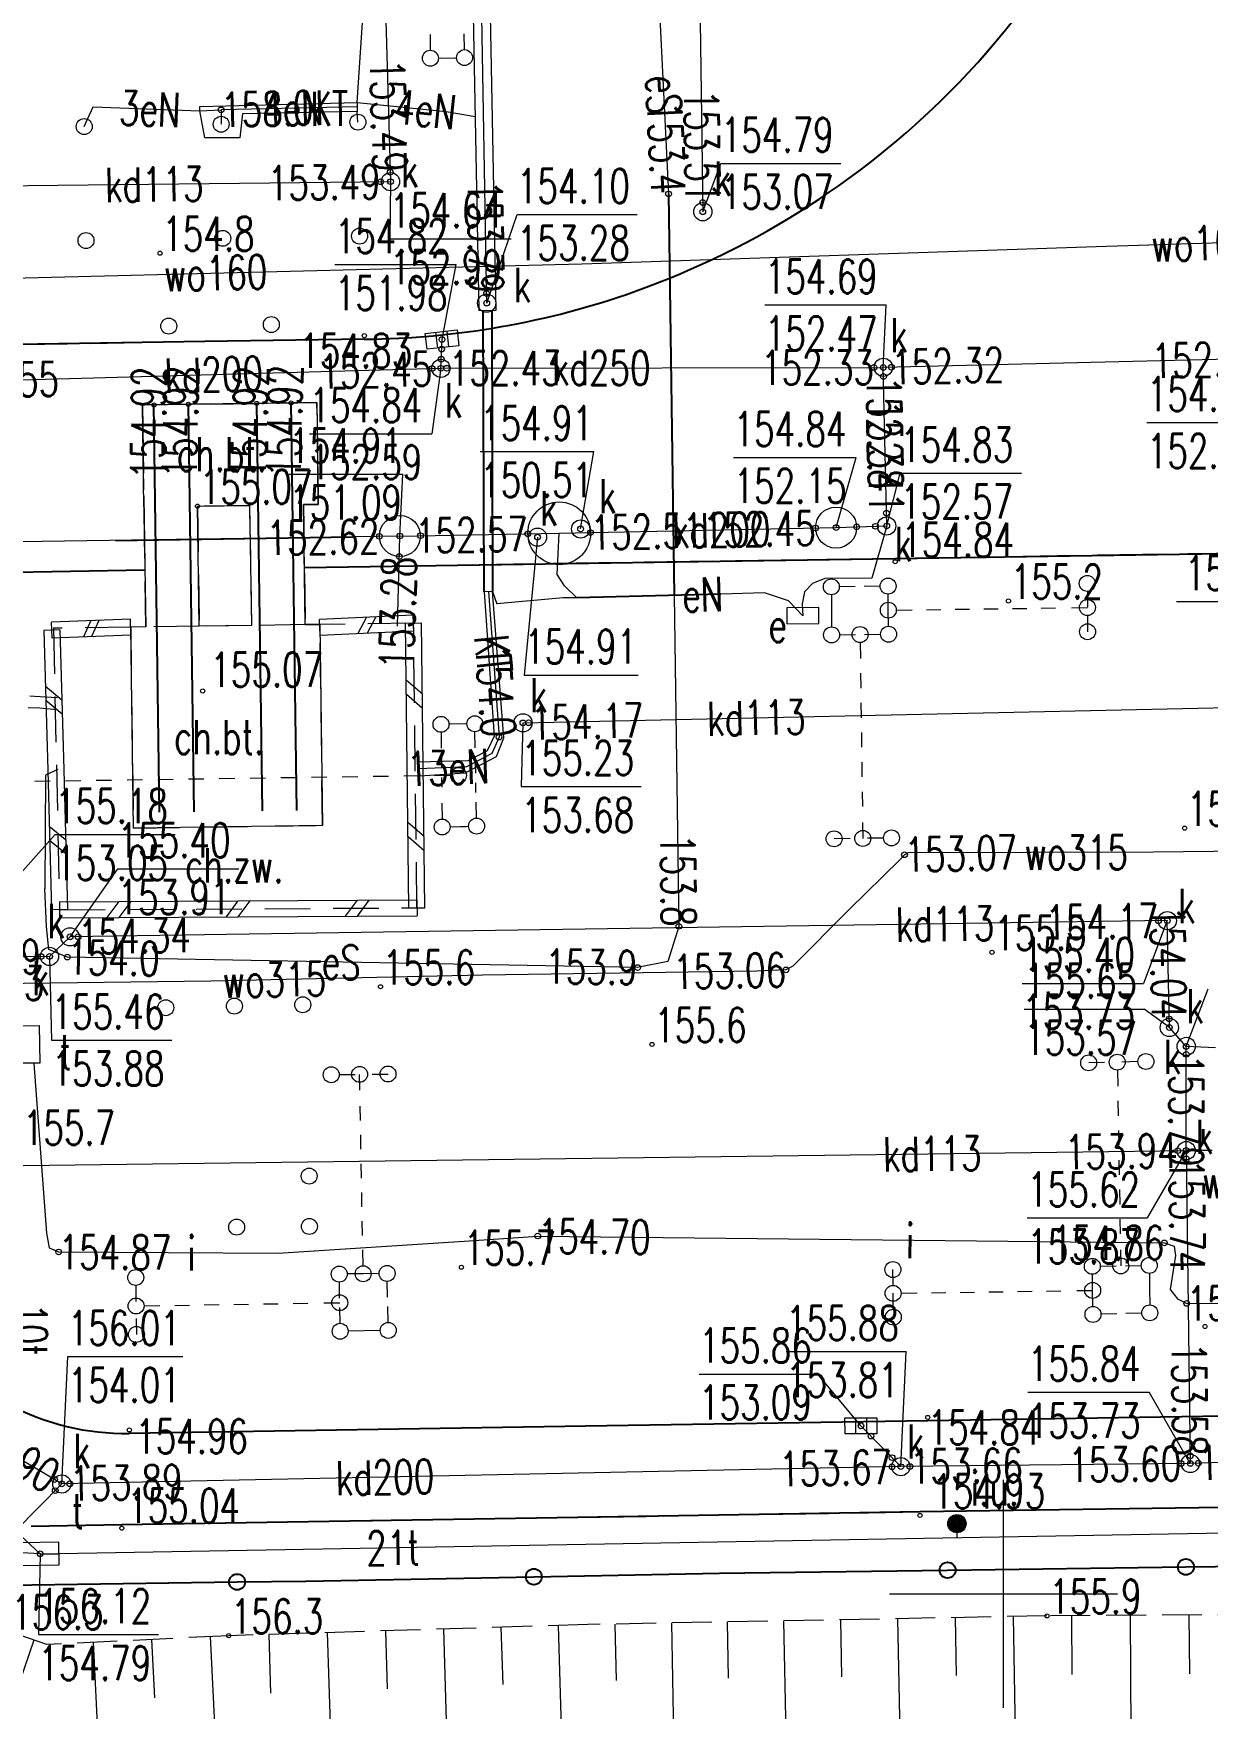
# Model space of a CAD drawing. Header units: metres. Extents: x 7583802 to 7586368, y 5958992 to 5960558.
# Drawn here: x 7585857.4 to 7585909, y 5959095 to 5959168.5 of the extents above; entities that cross this region are included whole.
import ezdxf
from ezdxf.enums import TextEntityAlignment as Align

# ---------------------------------------------------------------- set-up
doc = ezdxf.new("R2010")
doc.units = ezdxf.units.M
for name, pattern in [('1', [0]), ('3_1', [0]), ('3_BUBZ02', [2.45, 1.75, -0.7]), ('3_BUBZ02G', [2.45, 1.75, -0.7]), ('3_KTCR02', [3, 2, -1]), ('3_KTJZ01', [4, 3, -1]), ('3_KTKR01', [0]), ('3_KTTR01', [0]), ('4_1', [0]), ('4_SUBP02_05', [0]), ('4_SUOP03_13', [0]), ('4_SUOP03_15', [0]), ('4_SUOP05_02', [0]), ('4_SUPE_01', [0]), ('4_SUPI_01', [0]), ('4_SUPK_01', [0]), ('4_SUPT_01', [0]), ('4_SUPW_01', [0]), ('4_SUSM03_02', [0]), ('4_SUUS22_02', [0]), ('BUF', [0])]:
    doc.linetypes.add(name, pattern=pattern)
doc.layers.get('0').update_dxf_attribs({"color": 250, "linetype": 'CONTINUOUS', "lineweight": 100})
for name, color, linetype, lineweight in [('1000_L_1', 7, '1', 18), ('BUBZ_L_1', 7, '3_BUBZ02', 18), ('BUIB_L_1', 7, 'CONTINUOUS', 18), ('EBTPO_L_2', 7, '1', 18), ('KTCR_E_T_1', 7, 'CONTINUOUS', 15), ('KTCR_L_1', 7, '3_KTCR02', 18), ('KTJZ_L_0', 7, '3_KTJZ01', 18), ('KTKR_L_0', 7, '3_KTKR01', 25), ('KTOK_L_4', 7, 'CONTINUOUS', 25), ('KTTR_L_0', 7, '3_KTTR01', 25), ('RTPW_T_0', 7, 'CONTINUOUS', 15), ('RTPW_T_1', 7, 'CONTINUOUS', 15), ('SUBK_L_0', 34, '4_SUBP02_05', 18), ('SUOE_L_1', 1, '4_SUOP03_13', 25), ('SUOK_L_0', 34, '4_SUOP03_15', 25), ('SUOP_E_T_0', 7, 'CONTINUOUS', 18), ('SUOP_L_0', 7, '4_SUOP05_02', 18), ('SUPE_E_T_2', 1, 'CONTINUOUS', 15), ('SUPE_E_T_3', 1, 'CONTINUOUS', 15), ('SUPE_L_2', 1, '4_SUPE_01', 18), ('SUPE_L_3', 1, '4_SUPE_01', 18), ('SUPI_E_T_0', 7, 'CONTINUOUS', 15), ('SUPI_L_0', 7, '4_SUPI_01', 18), ('SUPK_E_T_0', 34, 'CONTINUOUS', 15), ('SUPK_L_0', 34, '4_SUPK_01', 18), ('SUPT_E_T_0', 30, 'CONTINUOUS', 15), ('SUPT_L_0', 30, '4_SUPT_01', 18), ('SUPW_E_T_0', 5, 'CONTINUOUS', 15), ('SUPW_L_0', 5, '4_SUPW_01', 18), ('SUSM_L_4', 7, 'CONTINUOUS', 18), ('SUSM_L_5', 7, 'CONTINUOUS', 18), ('SUSM_T_3', 7, 'CONTINUOUS', 18), ('SUTE_T_0', 1, 'CONTINUOUS', 18), ('SUTI_T_0', 7, 'CONTINUOUS', 18), ('SUTK_T_0', 34, 'CONTINUOUS', 18), ('SUTT_T_0', 30, 'CONTINUOUS', 18), ('SUTW_T_0', 5, 'CONTINUOUS', 18), ('SUUE_E_T_2', 7, 'CONTINUOUS', 15), ('SUUE_T_3', 7, 'CONTINUOUS', 18), ('SUUI_E_T_6', 7, 'CONTINUOUS', 15), ('SUUI_T_8', 7, 'CONTINUOUS', 18), ('SUUK_E_T_3', 7, 'CONTINUOUS', 15), ('SUUK_T_0', 7, 'CONTINUOUS', 18), ('SUUK_T_4', 7, 'CONTINUOUS', 13), ('SUUT_E_T_3', 7, 'CONTINUOUS', 15), ('SUUT_L_3', 7, '4_SUUS22_02', 13), ('SUUW_E_T_5', 7, 'CONTINUOUS', 15)]:
    doc.layers.add(name, color=color, linetype=linetype, lineweight=lineweight)
doc.styles.get("Standard").update_dxf_attribs({"font": 'Simplex.SHX', "width": 0.75})

# ---------------------------------------------------------------- blocks, each defined once
blk = doc.blocks.new('3_RTPW01')
at = {"linetype": 'CONTINUOUS'}
blk.add_circle((0, 0), 0.09, dxfattribs=at)
blk = doc.blocks.new('3_RTPW02')
at = {"linetype": 'CONTINUOUS'}
blk.add_circle((0, 0), 0.09, dxfattribs=at)
blk = doc.blocks.new('4_SUSM04_01')
at = {"linetype": 'CONTINUOUS'}
blk.add_circle((0, 0), 0.35, dxfattribs=at)
blk = doc.blocks.new('4_SUPS01_03')
at = {"linetype": 'CONTINUOUS'}
blk.add_circle((0, 0), 0.125, dxfattribs=at)
blk = doc.blocks.new('4_SUPS01_10')
at = {"linetype": 'CONTINUOUS'}
blk.add_circle((0, 0), 0.125, dxfattribs=at)
blk = doc.blocks.new('4_SUPS01_05')
at = {"linetype": 'CONTINUOUS'}
blk.add_circle((0, 0), 0.125, dxfattribs=at)
blk = doc.blocks.new('4_SUPS01_07')
at = {"linetype": 'CONTINUOUS'}
blk.add_circle((0, 0), 0.125, dxfattribs=at)
blk = doc.blocks.new('4_SUPS01_08')
at = {"linetype": 'CONTINUOUS'}
blk.add_circle((0, 0), 0.125, dxfattribs=at)
blk = doc.blocks.new('4_SUUS18_01')
at = {"linetype": 'CONTINUOUS'}
for p, q in [((0.7, 0.35), (-0.7, 0.35)), ((-0.7, 0.35), (-0.7, -0.35)), ((0.7, -0.35), (0.7, 0.35)), ((-0.7, -0.35), (0.7, -0.35))]:
    blk.add_line(p, q, dxfattribs=at)
blk = doc.blocks.new('4_SUUS31_01')
at = {"linetype": 'CONTINUOUS'}
for radius in [0.4, 0.36, 0.32, 0.28, 0.24, 0.2, 0.16, 0.12, 0.08, 0.04, 0.0114]:
    blk.add_circle((0, 0), radius, dxfattribs=at)
blk = doc.blocks.new('4_SUUS22_01')
at = {"linetype": 'CONTINUOUS'}
blk.add_circle((0, 0), 0.4, dxfattribs=at)
blk = doc.blocks.new('4_SUUS05')
at = {"linetype": 'CONTINUOUS'}
for p, q in [((-0.7, -0.35), (-0.7, 0.35)), ((-0.7, 0.35), (0.7, 0.35)), ((-0.245, 0.35), (-0.245, -0.35)), ((0.245, 0.35), (0.245, -0.35)), ((0.7, 0.35), (0.7, -0.35)), ((0.7, -0.35), (-0.7, -0.35))]:
    blk.add_line(p, q, dxfattribs=at)

msp = doc.modelspace()

# ---------------------------------------------------------------- linework, layer by layer
at = {"layer": '1000_L_1', "linetype": '1'}
for p, q in [((7585900, 5959095), (7585900, 5959105)), ((7585895, 5959100), (7585905, 5959100))]:
    msp.add_line(p, q, dxfattribs=at)
at = {"layer": 'BUBZ_L_1', "linetype": '3_BUBZ02G'}
for p, q in [((7585901.91, 5959099.03), (7585881.77, 5959098.65)), ((7585920.96, 5959099.16), (7585901.91, 5959099.03)), ((7585858.03, 5959097.77), (7585856.37, 5959098.34)), ((7585881.77, 5959098.65), (7585866.01, 5959098.16)), ((7585866.01, 5959098.16), (7585858.03, 5959097.77))]:
    msp.add_line(p, q, dxfattribs=at)
at = {"layer": 'BUBZ_L_1', "linetype": '3_1'}
for p, q in [((7585900.423, 5959099.002), (7585900.519, 5959093.876)), ((7585902.986, 5959099.037), (7585903.003, 5959096.462)), ((7585905.561, 5959099.055), (7585905.596, 5959093.898)), ((7585908.139, 5959099.073), (7585908.157, 5959096.491)), ((7585870.336, 5959098.294), (7585870.495, 5959093.187)), ((7585872.889, 5959098.374), (7585872.968, 5959095.835)), ((7585875.428, 5959098.453), (7585875.585, 5959093.405)), ((7585877.952, 5959098.531), (7585878.03, 5959096.022)), ((7585880.461, 5959098.609), (7585880.616, 5959093.62)), ((7585882.956, 5959098.672), (7585883.003, 5959096.198)), ((7585885.43, 5959098.719), (7585885.523, 5959093.812)), ((7585887.884, 5959098.765), (7585887.93, 5959096.294)), ((7585890.355, 5959098.812), (7585890.449, 5959093.833)), ((7585892.845, 5959098.859), (7585892.892, 5959096.351)), ((7585895.352, 5959098.906), (7585895.448, 5959093.854)), ((7585897.878, 5959098.954), (7585897.926, 5959096.41)), ((7585857.468, 5959097.963), (7585856.612, 5959095.472)), ((7585860.067, 5959097.87), (7585860.317, 5959092.752)), ((7585862.626, 5959097.995), (7585862.751, 5959095.428)), ((7585865.192, 5959098.12), (7585865.444, 5959092.972)), ((7585867.767, 5959098.215), (7585867.847, 5959095.646))]:
    msp.add_line(p, q, dxfattribs=at)
at = {"layer": 'BUIB_L_1', "linetype": '3_1'}
for p, q in [((7585861.697, 5959142.77), (7585858.237, 5959142.64)), ((7585858.263, 5959141.94), (7585858.237, 5959142.64)), ((7585859.967, 5959142.705), (7585859.647, 5959141.992)), ((7585860.313, 5959142.718), (7585859.993, 5959142.005)), ((7585861.723, 5959142.07), (7585861.697, 5959142.77)), ((7585874.104, 5959142.95), (7585869.994, 5959142.76)), ((7585870.026, 5959142.06), (7585869.994, 5959142.76)), ((7585872.049, 5959142.855), (7585871.67, 5959142.136)), ((7585872.46, 5959142.874), (7585872.081, 5959142.155)), ((7585873.77, 5959142.596), (7585874.47, 5959142.604)), ((7585873.845, 5959136.346), (7585873.77, 5959142.596)), ((7585874.136, 5959142.25), (7585874.104, 5959142.95)), ((7585874.545, 5959136.354), (7585874.47, 5959142.604)), ((7585858.6, 5959142.3), (7585857.9, 5959142.28)), ((7585857.9, 5959142.28), (7585858.07, 5959136.145)), ((7585861.723, 5959142.07), (7585858.263, 5959141.94)), ((7585858.6, 5959142.3), (7585858.77, 5959136.165)), ((7585874.136, 5959142.25), (7585870.026, 5959142.06)), ((7585857.968, 5959139.826), (7585858.685, 5959139.232)), ((7585874.507, 5959139.479), (7585873.8, 5959140.096)), ((7585874.515, 5959138.854), (7585873.808, 5959139.471)), ((7585857.985, 5959139.213), (7585858.702, 5959138.619)), ((7585858.07, 5959136.145), (7585858.24, 5959130.01)), ((7585858.77, 5959136.165), (7585858.94, 5959130.03)), ((7585873.92, 5959130.096), (7585873.845, 5959136.346)), ((7585874.62, 5959130.104), (7585874.545, 5959136.354)), ((7585858.138, 5959133.691), (7585858.855, 5959133.097)), ((7585874.582, 5959133.229), (7585873.875, 5959133.846)), ((7585858.155, 5959133.078), (7585858.872, 5959132.484)), ((7585874.59, 5959132.604), (7585873.883, 5959133.221)), ((7585858.94, 5959130.03), (7585858.24, 5959130.01)), ((7585858.588, 5959130.37), (7585863.815, 5959130.397)), ((7585858.588, 5959130.37), (7585858.592, 5959129.67)), ((7585860.682, 5959129.681), (7585861.202, 5959130.383)), ((7585861.205, 5959129.683), (7585861.724, 5959130.386)), ((7585863.815, 5959130.397), (7585869.042, 5959130.423)), ((7585865.909, 5959129.707), (7585866.428, 5959130.41)), ((7585866.432, 5959129.71), (7585866.951, 5959130.413)), ((7585869.042, 5959130.423), (7585874.268, 5959130.45)), ((7585871.136, 5959129.734), (7585871.655, 5959130.437)), ((7585871.658, 5959129.737), (7585872.178, 5959130.439)), ((7585873.92, 5959130.096), (7585874.62, 5959130.104)), ((7585874.268, 5959130.45), (7585874.272, 5959129.75)), ((7585858.592, 5959129.67), (7585863.818, 5959129.697)), ((7585863.818, 5959129.697), (7585869.045, 5959129.723)), ((7585869.045, 5959129.723), (7585874.272, 5959129.75))]:
    msp.add_line(p, q, dxfattribs=at)
at = {"layer": 'EBTPO_L_2', "linetype": 'BUF', "lineweight": 18}
for p, q in [((7585862.23, 5959152.17), (7585869.88, 5959152.28)), ((7585862.29, 5959147.7), (7585862.23, 5959152.17)), ((7585869.88, 5959152.28), (7585869.94, 5959147.81)), ((7585862.29, 5959147.7), (7585862.37, 5959142.43)), ((7585864.64, 5959147.73), (7585866.94, 5959147.76)), ((7585864.72, 5959142.46), (7585864.64, 5959147.73)), ((7585867.02, 5959142.49), (7585866.94, 5959147.76)), ((7585869.94, 5959147.81), (7585869.29, 5959147.8)), ((7585869.37, 5959142.53), (7585869.29, 5959147.8)), ((7585862.37, 5959142.43), (7585861.71, 5959142.42)), ((7585861.83, 5959133.6), (7585861.71, 5959142.42)), ((7585867.02, 5959142.49), (7585864.72, 5959142.46)), ((7585869.37, 5959142.53), (7585870.01, 5959142.54)), ((7585870.01, 5959142.54), (7585870.13, 5959133.72)), ((7585870.13, 5959133.72), (7585861.83, 5959133.6))]:
    msp.add_line(p, q, dxfattribs=at)
at = {"layer": 'KTCR_L_1', "linetype": '3_KTCR02'}
for p, q in [((7585862.23, 5959152.17), (7585869.88, 5959152.28)), ((7585862.37, 5959142.43), (7585862.23, 5959152.17)), ((7585869.88, 5959152.28), (7585869.94, 5959147.81)), ((7585866.94, 5959147.76), (7585864.64, 5959147.73)), ((7585864.64, 5959147.73), (7585864.72, 5959142.46)), ((7585867.02, 5959142.49), (7585866.94, 5959147.76)), ((7585869.94, 5959147.81), (7585869.29, 5959147.8)), ((7585869.29, 5959147.8), (7585869.37, 5959142.53)), ((7585861.71, 5959142.42), (7585858.32, 5959142.37)), ((7585858.32, 5959142.37), (7585858.59, 5959130.02)), ((7585862.37, 5959142.43), (7585861.71, 5959142.42)), ((7585861.71, 5959142.42), (7585861.83, 5959133.6)), ((7585864.72, 5959142.46), (7585862.37, 5959142.43)), ((7585867.02, 5959142.49), (7585864.72, 5959142.46)), ((7585869.37, 5959142.53), (7585867.02, 5959142.49)), ((7585870.01, 5959142.54), (7585869.37, 5959142.53)), ((7585874.12, 5959142.6), (7585870.01, 5959142.54)), ((7585870.13, 5959133.72), (7585870.01, 5959142.54)), ((7585874.27, 5959130.1), (7585874.12, 5959142.6)), ((7585861.83, 5959133.6), (7585870.13, 5959133.72)), ((7585858.59, 5959130.02), (7585874.27, 5959130.1))]:
    msp.add_line(p, q, dxfattribs=at)
at = {"layer": 'KTJZ_L_0', "linetype": '3_KTJZ01'}
for p, q in [((7585851.93, 5959154.74), (7585864.96, 5959154.96)), ((7585864.96, 5959154.96), (7585871.96, 5959155.06)), ((7585862.73, 5959152.17), (7585862.23, 5959152.17)), ((7585862.23, 5959152.17), (7585862.334, 5959144.93)), ((7585864.24, 5959152.2), (7585862.73, 5959152.17)), ((7585867.24, 5959152.24), (7585864.24, 5959152.2)), ((7585868.75, 5959152.26), (7585867.24, 5959152.24)), ((7585869.88, 5959152.28), (7585868.75, 5959152.26)), ((7585869.94, 5959147.81), (7585869.88, 5959152.28)), ((7585869.29, 5959147.8), (7585869.94, 5959147.81)), ((7585869.332, 5959145.04), (7585869.29, 5959147.8)), ((7585895.25, 5959145.44), (7585869.332, 5959145.04)), ((7585915.11, 5959145.74), (7585895.25, 5959145.44)), ((7585862.334, 5959144.93), (7585850.48, 5959144.72)), ((7585924.73, 5959108.02), (7585896.68, 5959107.59)), ((7585881.67, 5959107.36), (7585861.65, 5959107.04)), ((7585896.68, 5959107.59), (7585881.67, 5959107.36)), ((7585896.34, 5959103.59), (7585956.26, 5959104.5)), ((7585881.33, 5959103.35), (7585896.34, 5959103.59)), ((7585857.35, 5959102.96), (7585861.32, 5959103.03)), ((7585861.32, 5959103.03), (7585881.33, 5959103.35))]:
    msp.add_line(p, q, dxfattribs=at)
for centre, radius, start, end in [((7585870.675, 5959192.488), 37.878, 316.30169, 345.16465), ((7585871.315, 5959192.21), 37.223, 289.62949, 315.9304), ((7585871.686, 5959191.309), 36.25, 270.43266, 289.55574), ((7585861.459, 5959117.828), 10.79, 241.67718, 271.01324)]:
    msp.add_arc(centre, radius, start, end, dxfattribs=at)
at = {"layer": 'KTKR_L_0', "linetype": '3_KTKR01'}
for p, q in [((7585864.96, 5959154.96), (7585851.93, 5959154.74)), ((7585871.96, 5959155.06), (7585864.96, 5959154.96)), ((7585869.332, 5959145.04), (7585895.25, 5959145.44)), ((7585895.25, 5959145.44), (7585915.11, 5959145.74)), ((7585850.48, 5959144.72), (7585862.334, 5959144.93)), ((7585924.73, 5959108.02), (7585896.68, 5959107.59)), ((7585881.67, 5959107.36), (7585861.65, 5959107.04)), ((7585896.68, 5959107.59), (7585881.67, 5959107.36)), ((7585956.26, 5959104.5), (7585896.34, 5959103.59)), ((7585896.34, 5959103.59), (7585881.33, 5959103.35)), ((7585861.32, 5959103.03), (7585857.35, 5959102.96)), ((7585881.33, 5959103.35), (7585861.32, 5959103.03))]:
    msp.add_line(p, q, dxfattribs=at)
for centre, radius, start, end in [((7585870.675, 5959192.488), 37.878, 316.30169, 345.16465), ((7585871.315, 5959192.21), 37.223, 289.62949, 315.9304), ((7585871.686, 5959191.309), 36.25, 270.43266, 289.55574), ((7585861.459, 5959117.828), 10.79, 241.67718, 271.01324)]:
    msp.add_arc(centre, radius, start, end, dxfattribs=at)
at = {"layer": 'KTOK_L_4'}
for p, q in [((7585897.549, 5959101.036), (7585908.005, 5959101.179)), ((7585908.005, 5959101.179), (7585918.461, 5959101.322)), ((7585856.38, 5959100.38), (7585866.379, 5959100.518)), ((7585866.379, 5959100.518), (7585869.4, 5959100.56)), ((7585869.4, 5959100.56), (7585879.398, 5959100.747)), ((7585879.398, 5959100.747), (7585887.55, 5959100.9)), ((7585887.55, 5959100.9), (7585897.549, 5959101.036))]:
    msp.add_line(p, q, dxfattribs=at)
for centre in [(7585897.549, 5959101.036), (7585908.005, 5959101.179), (7585866.379, 5959100.518), (7585879.398, 5959100.747)]:
    msp.add_circle(centre, 0.35, dxfattribs=at)
at = {"layer": 'KTTR_L_0', "linetype": '3_KTTR01'}
for p, q in [((7585862.98, 5959134.3), (7585862.73, 5959152.17)), ((7585864.49, 5959134.32), (7585864.24, 5959152.2)), ((7585867.49, 5959134.36), (7585867.24, 5959152.24)), ((7585869, 5959134.38), (7585868.75, 5959152.26))]:
    msp.add_line(p, q, dxfattribs=at)
at = {"layer": 'SUBK_L_0', "linetype": '4_SUBP02_05'}
for centre, radius in [((7585880.51, 5959146.54), 1.375), ((7585892.66, 5959146.79), 0.9), ((7585873.52, 5959146.42), 0.9)]:
    msp.add_circle(centre, radius, dxfattribs=at)
at = {"layer": 'SUOE_L_1', "linetype": '4_1'}
for p, q in [((7585885.31, 5959161.43), (7585885.55, 5959143.83)), ((7585877.22, 5959143.97), (7585877.17, 5959156.315)), ((7585877.55, 5959156.325), (7585877.59, 5959143.99)), ((7585887.6, 5959143.87), (7585881.28, 5959143.7))]:
    msp.add_line(p, q, dxfattribs=at)
at = {"layer": 'SUOK_L_0', "linetype": '4_1'}
msp.add_line((7585861.038, 5959146.23), (7585871.458, 5959146.389), dxfattribs=at)
at = {"layer": 'SUOP_L_0', "linetype": '4_1'}
for p, q in [((7585876.09, 5959204.14), (7585876.98, 5959156.31)), ((7585877.74, 5959156.33), (7585876.84, 5959204.16)), ((7585864.74, 5959165.27), (7585871.65, 5959165.45)), ((7585864.75, 5959165.08), (7585864.74, 5959165.27)), ((7585871.65, 5959165.45), (7585871.65, 5959165.05)), ((7585864.96, 5959163.9), (7585864.75, 5959165.08)), ((7585866.62, 5959164.94), (7585866.5, 5959163.89)), ((7585871.65, 5959165.05), (7585866.62, 5959164.94)), ((7585866.5, 5959163.89), (7585864.96, 5959163.9)), ((7585876.98, 5959156.31), (7585877.74, 5959156.33)), ((7585877.59, 5959143.99), (7585877.22, 5959143.97)), ((7585877.22, 5959143.97), (7585877.66, 5959137.63)), ((7585878.08, 5959137.56), (7585877.59, 5959143.99)), ((7585877.66, 5959137.63), (7585877.35, 5959136.99)), ((7585877.76, 5959136.75), (7585878.08, 5959137.56)), ((7585876.5, 5959136.56), (7585874.32, 5959136.5)), ((7585874.32, 5959136.5), (7585874.39, 5959135.9)), ((7585876.38, 5959136.02), (7585877.76, 5959136.75)), ((7585877.35, 5959136.99), (7585876.5, 5959136.56)), ((7585874.39, 5959135.9), (7585876.38, 5959136.02))]:
    msp.add_line(p, q, dxfattribs=at)
at = {"layer": 'SUPE_L_2', "linetype": '4_SUPE_01'}
for p, q in [((7585884.7, 5959173.87), (7585885.31, 5959161.43)), ((7585885.31, 5959161.43), (7585885.55, 5959143.83)), ((7585885.55, 5959143.83), (7585885.76, 5959129.29)), ((7585857.97, 5959135.93), (7585857.95, 5959130.95)), ((7585858.519, 5959136.168), (7585857.97, 5959135.93)), ((7585858.02, 5959129.28), (7585857.95, 5959130.95)), ((7585858.12, 5959128.27), (7585858.02, 5959129.28)), ((7585885.76, 5959129.29), (7585885.28, 5959127.75)), ((7585858.93, 5959127.94), (7585858.12, 5959128.27)), ((7585883.95, 5959127.48), (7585858.93, 5959127.94)), ((7585885.28, 5959127.75), (7585883.95, 5959127.48))]:
    msp.add_line(p, q, dxfattribs=at)
at = {"layer": 'SUPE_L_3', "linetype": '4_SUPE_01'}
for p, q in [((7585871.65, 5959165.45), (7585871.9, 5959169.18)), ((7585859.671, 5959164.388), (7585860.07, 5959165.26)), ((7585860.07, 5959165.26), (7585864.75, 5959165.08)), ((7585871.65, 5959165.25), (7585865.676, 5959165.118)), ((7585871.65, 5959165.45), (7585875.547, 5959165.047)), ((7585864.75, 5959165.08), (7585865.676, 5959165.118)), ((7585865.676, 5959165.118), (7585865.679, 5959164.488)), ((7585871.679, 5959164.582), (7585871.65, 5959165.05)), ((7585875.547, 5959165.047), (7585876.822, 5959164.826)), ((7585877.17, 5959156.315), (7585877.22, 5959143.97)), ((7585877.59, 5959143.99), (7585877.55, 5959156.325)), ((7585894.88, 5959146.86), (7585894.23, 5959144.57)), ((7585880.42, 5959144.73), (7585880.51, 5959146.54)), ((7585880.75, 5959144.24), (7585880.42, 5959144.73)), ((7585892.17, 5959144.55), (7585891.63, 5959144.34)), ((7585894.23, 5959144.57), (7585892.17, 5959144.55)), ((7585877.405, 5959143.98), (7585877.87, 5959137.595)), ((7585877.59, 5959143.99), (7585877.78, 5959143.44)), ((7585881.28, 5959143.7), (7585880.75, 5959144.24)), ((7585887.6, 5959143.87), (7585881.28, 5959143.7)), ((7585889.52, 5959143.92), (7585887.6, 5959143.87)), ((7585890.57, 5959143.58), (7585889.52, 5959143.92)), ((7585891.27, 5959143.97), (7585891.17, 5959143.45)), ((7585891.63, 5959144.34), (7585891.27, 5959143.97)), ((7585880.68, 5959143.7), (7585877.78, 5959143.44)), ((7585881.28, 5959143.7), (7585880.68, 5959143.7)), ((7585891.2, 5959142.92), (7585890.57, 5959143.58)), ((7585891.17, 5959143.45), (7585891.2, 5959142.92)), ((7585877.87, 5959137.595), (7585877.555, 5959136.87)), ((7585877.555, 5959136.87), (7585876.44, 5959136.29)), ((7585876.44, 5959136.29), (7585874.355, 5959136.2))]:
    msp.add_line(p, q, dxfattribs=at)
at = {"layer": 'SUPI_L_0', "linetype": '4_1'}
for p, q in [((7585857.21, 5959138.9), (7585857.73, 5959138.88)), ((7585857.73, 5959138.88), (7585858.487, 5959138.809)), ((7585857.463, 5959123.266), (7585858.01, 5959115.82)), ((7585858.01, 5959115.82), (7585858.14, 5959115.18)), ((7585858.14, 5959115.18), (7585858.55, 5959115)), ((7585868.16, 5959114.95), (7585876.34, 5959115.48)), ((7585876.34, 5959115.48), (7585879.57, 5959115.7)), ((7585879.57, 5959115.7), (7585907.06, 5959115.4)), ((7585907.06, 5959115.4), (7585907.49, 5959115.25)), ((7585907.49, 5959115.25), (7585907.55, 5959114.84)), ((7585858.55, 5959115), (7585868.16, 5959114.95)), ((7585907.55, 5959114.84), (7585907.32, 5959113.35)), ((7585907.32, 5959113.35), (7585907.64, 5959112.95)), ((7585907.64, 5959112.95), (7585908.04, 5959112.74)), ((7585908.04, 5959112.74), (7585917.88, 5959112.82)), ((7585897.96, 5959103.08), (7585897.96, 5959102.447))]:
    msp.add_line(p, q, dxfattribs=at)
at = {"layer": 'SUPK_L_0', "linetype": '4_1'}
for p, q in [((7585886.04, 5959216.77), (7585886.81, 5959160.65)), ((7585877.33, 5959156.64), (7585876.5, 5959204.85)), ((7585872.74, 5959174.51), (7585873.11, 5959161.97)), ((7585873.11, 5959161.97), (7585835.84, 5959161.54)), ((7585875.32, 5959153.78), (7585875.37, 5959155.04)), ((7585911.92, 5959154.23), (7585894.73, 5959153.82)), ((7585853.26, 5959153.18), (7585875.32, 5959153.78)), ((7585875.32, 5959153.78), (7585894.73, 5959153.82)), ((7585894.88, 5959146.86), (7585894.73, 5959153.82)), ((7585880.51, 5959146.54), (7585892.66, 5959146.79)), ((7585892.66, 5959146.79), (7585894.88, 5959146.86)), ((7585873.52, 5959146.42), (7585832.09, 5959145.79)), ((7585873.415, 5959142.465), (7585873.52, 5959146.42)), ((7585873.52, 5959146.42), (7585880.51, 5959146.54)), ((7585878.92, 5959138.22), (7585928.51, 5959139.29)), ((7585907.19, 5959129.54), (7585859.05, 5959128.83)), ((7585907.28, 5959124.85), (7585907.19, 5959129.54)), ((7585859.05, 5959128.83), (7585858.15, 5959127.97)), ((7585858.15, 5959127.97), (7585733.88, 5959126.12)), ((7585908.02, 5959124.02), (7585907.28, 5959124.85)), ((7585908.02, 5959119.45), (7585908.02, 5959124.02)), ((7585736.67, 5959117.25), (7585908.02, 5959119.45)), ((7585908.02, 5959119.45), (7585908.2, 5959105.72)), ((7585858.69, 5959104.82), (7585843.81, 5959113.62)), ((7585895.5, 5959105.58), (7585893.75, 5959107.37)), ((7585928.22, 5959106.35), (7585908.2, 5959105.72)), ((7585895.5, 5959105.58), (7585858.69, 5959104.82)), ((7585908.2, 5959105.72), (7585895.5, 5959105.58)), ((7585856.66, 5959102.77), (7585858.69, 5959104.82)), ((7585857.74, 5959101.755), (7585856.66, 5959102.77))]:
    msp.add_line(p, q, dxfattribs=at)
at = {"layer": 'SUPT_L_0', "linetype": '4_SUPT_01'}
for p, q in [((7585933.169, 5959103.065), (7585858.565, 5959101.755)), ((7585857.74, 5959101.755), (7585856.914, 5959101.8)), ((7585857.74, 5959101.755), (7585858.565, 5959101.755))]:
    msp.add_line(p, q, dxfattribs=at)
at = {"layer": 'SUPW_L_0', "linetype": '4_1'}
for p, q in [((7585904.07, 5959159.13), (7585916.931, 5959159.513)), ((7585881.51, 5959158.37), (7585904.07, 5959159.13)), ((7585855.9, 5959157.72), (7585881.51, 5959158.37)), ((7585857.49, 5959139.38), (7585857.28, 5959139.39)), ((7585858.481, 5959139.319), (7585857.49, 5959139.38)), ((7585895.45, 5959132.21), (7585893.25, 5959130.04)), ((7585895.66, 5959132.43), (7585895.45, 5959132.21)), ((7585895.82, 5959132.51), (7585895.66, 5959132.43)), ((7585906.59, 5959132.54), (7585895.82, 5959132.51)), ((7585917.4, 5959132.69), (7585906.59, 5959132.54)), ((7585893.25, 5959130.04), (7585890.76, 5959127.55)), ((7585877.14, 5959127.15), (7585865.22, 5959126.89)), ((7585889.18, 5959127.33), (7585877.14, 5959127.15)), ((7585890.46, 5959127.38), (7585889.18, 5959127.33)), ((7585890.76, 5959127.55), (7585890.46, 5959127.38)), ((7585865.22, 5959126.89), (7585855.38, 5959126.76)), ((7585909.3, 5959123.96), (7585908.02, 5959124.02)), ((7585909.16, 5959119.46), (7585908.02, 5959119.45))]:
    msp.add_line(p, q, dxfattribs=at)
at = {"layer": 'SUSM_L_4', "linetype": '4_SUSM03_02'}
for p, q in [((7585903.682, 5959143.99), (7585903.685, 5959143.29)), ((7585895.3, 5959143.17), (7585896, 5959143.179)), ((7585896.628, 5959143.187), (7585897.257, 5959143.195)), ((7585897.885, 5959143.204), (7585898.514, 5959143.212)), ((7585899.143, 5959143.22), (7585899.771, 5959143.228)), ((7585900.4, 5959143.237), (7585901.028, 5959143.245)), ((7585901.657, 5959143.253), (7585902.285, 5959143.262)), ((7585902.985, 5959143.271), (7585903.685, 5959143.28)), ((7585903.687, 5959142.92), (7585903.69, 5959142.22)), ((7585893.715, 5959141.745), (7585893.724, 5959141.045)), ((7585893.733, 5959140.396), (7585893.742, 5959139.746)), ((7585893.75, 5959139.097), (7585893.759, 5959138.447)), ((7585893.768, 5959137.797), (7585893.776, 5959137.148)), ((7585893.785, 5959136.498), (7585893.794, 5959135.849)), ((7585863.574, 5959135.735), (7585862.899, 5959135.725)), ((7585864.923, 5959135.754), (7585864.249, 5959135.745)), ((7585866.272, 5959135.774), (7585865.598, 5959135.764)), ((7585867.622, 5959135.793), (7585866.947, 5959135.783)), ((7585868.971, 5959135.813), (7585868.296, 5959135.803)), ((7585870.32, 5959135.832), (7585869.646, 5959135.822)), ((7585871.669, 5959135.851), (7585870.995, 5959135.842)), ((7585873.019, 5959135.871), (7585872.344, 5959135.861)), ((7585874.368, 5959135.89), (7585873.693, 5959135.88)), ((7585875.743, 5959135.91), (7585875.043, 5959135.9)), ((7585858.177, 5959135.657), (7585857.502, 5959135.648)), ((7585859.526, 5959135.677), (7585858.852, 5959135.667)), ((7585860.875, 5959135.696), (7585860.201, 5959135.686)), ((7585862.225, 5959135.716), (7585861.55, 5959135.706)), ((7585893.803, 5959135.199), (7585893.811, 5959134.55)), ((7585893.821, 5959133.85), (7585893.83, 5959133.15)), ((7585893.27, 5959133.141), (7585892.57, 5959133.13)), ((7585894.74, 5959133.164), (7585894.04, 5959133.153)), ((7585904.44, 5959123.317), (7585903.74, 5959123.3)), ((7585905.9, 5959123.352), (7585905.2, 5959123.335)), ((7585870.86, 5959122.784), (7585871.56, 5959122.793)), ((7585871.767, 5959122.095), (7585871.755, 5959122.795)), ((7585872.3, 5959122.802), (7585873, 5959122.81)), ((7585905.001, 5959122.98), (7585905.013, 5959122.28)), ((7585871.791, 5959120.765), (7585871.78, 5959121.395)), ((7585905.024, 5959121.631), (7585905.036, 5959120.982)), ((7585905.047, 5959120.333), (7585905.058, 5959119.684)), ((7585871.813, 5959119.505), (7585871.802, 5959120.135)), ((7585871.836, 5959118.245), (7585871.824, 5959118.875)), ((7585905.069, 5959119.035), (7585905.081, 5959118.386)), ((7585871.858, 5959116.985), (7585871.847, 5959117.615)), ((7585905.092, 5959117.737), (7585905.103, 5959117.088)), ((7585871.88, 5959115.725), (7585871.869, 5959116.355)), ((7585905.114, 5959116.439), (7585905.126, 5959115.79)), ((7585871.904, 5959114.395), (7585871.891, 5959115.095)), ((7585905.138, 5959115.09), (7585905.15, 5959114.39)), ((7585895.157, 5959113.53), (7585895.15, 5959114.23)), ((7585861.934, 5959113.53), (7585861.943, 5959112.83)), ((7585895.167, 5959112.49), (7585895.16, 5959113.19)), ((7585895.51, 5959113.19), (7585896.21, 5959113.201)), ((7585896.84, 5959113.21), (7585897.471, 5959113.219)), ((7585898.101, 5959113.229), (7585898.732, 5959113.238)), ((7585899.363, 5959113.247), (7585899.993, 5959113.257)), ((7585900.624, 5959113.266), (7585901.254, 5959113.275)), ((7585901.885, 5959113.285), (7585902.515, 5959113.294)), ((7585903.215, 5959113.305), (7585903.915, 5959113.315)), ((7585862.295, 5959112.636), (7585862.995, 5959112.647)), ((7585863.643, 5959112.658), (7585864.292, 5959112.668)), ((7585864.94, 5959112.679), (7585865.589, 5959112.689)), ((7585866.238, 5959112.7), (7585866.886, 5959112.71)), ((7585867.535, 5959112.721), (7585868.183, 5959112.731)), ((7585868.832, 5959112.742), (7585869.48, 5959112.752)), ((7585870.18, 5959112.764), (7585870.88, 5959112.775)), ((7585861.952, 5959112.08), (7585861.96, 5959111.38))]:
    msp.add_line(p, q, dxfattribs=at)
for centre in [(7585903.68, 5959144.34), (7585894.95, 5959143.165), (7585903.685, 5959143.28), (7585893.71, 5959142.095), (7585903.69, 5959142.22), (7585876.093, 5959135.915), (7585895.09, 5959133.17), (7585892.57, 5959133.13), (7585893.83, 5959133.15), (7585903.74, 5959123.3), (7585904.995, 5959123.33), (7585906.25, 5959123.36), (7585870.51, 5959122.78), (7585871.755, 5959122.795), (7585873, 5959122.81), (7585895.15, 5959114.23), (7585905.15, 5959114.39), (7585861.93, 5959113.88), (7585871.91, 5959114.045), (7585903.915, 5959113.315), (7585861.945, 5959112.63), (7585870.88, 5959112.775), (7585895.16, 5959113.185), (7585895.17, 5959112.14), (7585861.96, 5959111.38)]:
    msp.add_circle(centre, 0.35, dxfattribs=at)
at = {"layer": 'SUSM_L_5', "linetype": '4_SUSM03_02'}
for p, q in [((7585874.842, 5959168.435), (7585874.853, 5959167.735)), ((7585876.352, 5959167.763), (7585876.342, 5959168.463)), ((7585875.208, 5959167.392), (7585875.908, 5959167.405)), ((7585875.307, 5959167.393), (7585876.007, 5959167.406)), ((7585892.452, 5959143.84), (7585892.455, 5959143.14)), ((7585893.5, 5959144.203), (7585892.8, 5959144.194)), ((7585894.59, 5959144.216), (7585893.89, 5959144.207)), ((7585894.95, 5959143.17), (7585894.943, 5959143.87)), ((7585892.455, 5959143.13), (7585892.458, 5959142.43)), ((7585894.957, 5959142.46), (7585894.95, 5959143.16)), ((7585892.81, 5959142.084), (7585893.51, 5959142.093)), ((7585893.91, 5959142.097), (7585894.61, 5959142.106)), ((7585876.375, 5959138.173), (7585875.675, 5959138.161)), ((7585876.46, 5959138.174), (7585875.76, 5959138.162)), ((7585875.329, 5959137.805), (7585875.337, 5959137.105)), ((7585876.828, 5959137.13), (7585876.816, 5959137.83)), ((7585875.341, 5959136.679), (7585875.346, 5959136.252)), ((7585875.351, 5959135.826), (7585875.356, 5959135.4)), ((7585876.846, 5959136.008), (7585876.839, 5959136.43)), ((7585876.86, 5959135.162), (7585876.853, 5959135.585)), ((7585875.363, 5959134.7), (7585875.371, 5959134)), ((7585876.879, 5959134.04), (7585876.867, 5959134.74)), ((7585875.725, 5959133.659), (7585876.425, 5959133.678)), ((7585875.835, 5959133.662), (7585876.535, 5959133.681)), ((7585905.35, 5959114.393), (7585906.05, 5959114.404)), ((7585870.877, 5959112.98), (7585870.866, 5959113.68)), ((7585871.91, 5959114.045), (7585871.21, 5959114.035)), ((7585872.61, 5959114.055), (7585871.91, 5959114.045)), ((7585872.981, 5959113.01), (7585872.967, 5959113.71)), ((7585903.915, 5959113.32), (7585903.905, 5959114.02)), ((7585904.25, 5959114.376), (7585904.95, 5959114.387)), ((7585906.403, 5959114.06), (7585906.41, 5959113.36)), ((7585903.925, 5959112.61), (7585903.915, 5959113.31)), ((7585906.41, 5959113.38), (7585906.417, 5959112.68)), ((7585870.894, 5959111.87), (7585870.883, 5959112.57)), ((7585873.003, 5959111.91), (7585872.989, 5959112.61)), ((7585904.98, 5959112.29), (7585904.28, 5959112.27)), ((7585906.07, 5959112.32), (7585905.37, 5959112.3)), ((7585871.95, 5959111.54), (7585871.25, 5959111.527)), ((7585872.66, 5959111.553), (7585871.96, 5959111.54))]:
    msp.add_line(p, q, dxfattribs=at)
for centre in [(7585874.858, 5959167.385), (7585874.858, 5959167.385), (7585876.357, 5959167.413), (7585876.357, 5959167.413), (7585892.45, 5959144.19), (7585892.45, 5959144.19), (7585894.94, 5959144.22), (7585894.94, 5959144.22), (7585892.46, 5959142.08), (7585892.46, 5959142.08), (7585894.96, 5959142.11), (7585894.96, 5959142.11), (7585875.325, 5959138.155), (7585875.325, 5959138.155), (7585876.81, 5959138.18), (7585876.81, 5959138.18), (7585875.375, 5959133.65), (7585875.375, 5959133.65), (7585876.885, 5959133.69), (7585876.885, 5959133.69), (7585872.96, 5959114.06), (7585872.96, 5959114.06), (7585903.9, 5959114.37), (7585903.9, 5959114.37), (7585906.4, 5959114.41), (7585906.4, 5959114.41), (7585870.86, 5959114.03), (7585870.86, 5959114.03), (7585903.93, 5959112.26), (7585903.93, 5959112.26), (7585906.42, 5959112.33), (7585906.42, 5959112.33), (7585870.9, 5959111.52), (7585870.9, 5959111.52), (7585873.01, 5959111.56), (7585873.01, 5959111.56)]:
    msp.add_circle(centre, 0.35, dxfattribs=at)
at = {"layer": 'SUTK_T_0', "linetype": 'CONTINUOUS'}
for p, q in [((7585886.81, 5959160.65), (7585887.603, 5959162.774)), ((7585887.603, 5959162.774), (7585892.869, 5959162.774)), ((7585873.11, 5959161.97), (7585873.079, 5959159.465)), ((7585877.33, 5959156.64), (7585878.659, 5959160.529)), ((7585878.659, 5959160.529), (7585883.925, 5959160.529)), ((7585873.079, 5959159.465), (7585878.399, 5959159.465)), ((7585870.667, 5959158.329), (7585875.987, 5959158.329)), ((7585875.37, 5959155.04), (7585875.987, 5959158.329)), ((7585889.531, 5959156.559), (7585894.851, 5959156.559)), ((7585894.73, 5959153.82), (7585894.851, 5959156.559)), ((7585875.32, 5959153.78), (7585874.928, 5959150.911)), ((7585906.294, 5959151.402), (7585911.668, 5959151.402)), ((7585869.554, 5959150.911), (7585874.928, 5959150.911)), ((7585877.042, 5959150.125), (7585882.037, 5959150.125)), ((7585881.45, 5959146.73), (7585882.037, 5959150.125)), ((7585888.164, 5959149.869), (7585893.538, 5959149.869)), ((7585892.66, 5959146.79), (7585893.538, 5959149.869)), ((7585868.662, 5959149.138), (7585873.656, 5959149.138)), ((7585873.52, 5959146.42), (7585873.656, 5959149.138)), ((7585894.88, 5959146.86), (7585895.476, 5959149.182)), ((7585895.476, 5959149.182), (7585900.796, 5959149.182)), ((7585879.56, 5959146.37), (7585878.975, 5959140.318)), ((7585878.975, 5959140.318), (7585883.969, 5959140.318)), ((7585878.92, 5959138.22), (7585878.847, 5959135.429)), ((7585878.847, 5959135.429), (7585884.112, 5959135.429)), ((7585856.03, 5959130.66), (7585858.397, 5959133.324)), ((7585858.397, 5959133.324), (7585863.663, 5959133.324)), ((7585859.05, 5959128.83), (7585861.14, 5959131.818)), ((7585861.14, 5959131.818), (7585866.46, 5959131.818)), ((7585907.19, 5959129.54), (7585906.143, 5959126.788)), ((7585858.15, 5959127.97), (7585858.243, 5959124.299)), ((7585900.823, 5959126.788), (7585906.143, 5959126.788)), ((7585908.02, 5959124.02), (7585908.989, 5959126.554)), ((7585900.912, 5959125.651), (7585906.178, 5959125.651)), ((7585907.28, 5959124.85), (7585906.178, 5959125.651)), ((7585858.243, 5959124.299), (7585863.509, 5959124.299)), ((7585908.02, 5959119.45), (7585906.31, 5959116.492)), ((7585901.045, 5959116.492), (7585906.31, 5959116.492)), ((7585858.69, 5959104.82), (7585858.953, 5959110.411)), ((7585858.953, 5959110.411), (7585864.001, 5959110.411)), ((7585890.464, 5959110.635), (7585895.73, 5959110.635)), ((7585895.5, 5959105.58), (7585895.73, 5959110.635)), ((7585886.646, 5959109.643), (7585891.857, 5959109.643)), ((7585893.75, 5959107.37), (7585891.857, 5959109.643)), ((7585901.07, 5959108.846), (7585906.39, 5959108.846)), ((7585908.2, 5959105.72), (7585906.39, 5959108.846))]:
    msp.add_line(p, q, dxfattribs=at)
at = {"layer": 'SUTT_T_0', "linetype": 'CONTINUOUS'}
for p, q in [((7585857.74, 5959101.755), (7585857.66, 5959098.208)), ((7585857.66, 5959098.208), (7585862.926, 5959098.208))]:
    msp.add_line(p, q, dxfattribs=at)
at = {"layer": 'SUTW_T_0', "linetype": 'CONTINUOUS'}
msp.add_line((7585907.589, 5959143.544), (7585912.909, 5959143.544), dxfattribs=at)
at = {"layer": 'SUUT_L_3', "linetype": '4_SUUS22_02'}
for p, q in [((7585856.7, 5959124.93), (7585857.7, 5959124.94)), ((7585857.7, 5959124.94), (7585857.72, 5959123.29)), ((7585857.72, 5959123.29), (7585856.72, 5959123.28)), ((7585858.56, 5959102.27), (7585856.91, 5959102.24)), ((7585858.57, 5959101.27), (7585858.56, 5959102.27)), ((7585856.92, 5959101.24), (7585858.57, 5959101.27))]:
    msp.add_line(p, q, dxfattribs=at)

# ---------------------------------------------------------------- block references
at = {"layer": 'RTPW_T_0'}
for p in [(7585863, 5959158.83), (7585900.22, 5959143.57), (7585907.95, 5959133.6), (7585899.5, 5959128.15), (7585872.67, 5959126.64), (7585884.58, 5959124.11), (7585876.22, 5959114.33), (7585908.84, 5959111.73), (7585901.91, 5959099.03), (7585866.01, 5959098.16)]:
    msp.add_blockref('3_RTPW01', p, dxfattribs=at)
at = {"layer": 'RTPW_T_1'}
for p in [(7585871.96, 5959155.21), (7585862.73, 5959152.17), (7585864.24, 5959152.2), (7585867.24, 5959152.24), (7585868.75, 5959152.26), (7585864.64, 5959147.73), (7585895.25, 5959145.29), (7585864.87, 5959139.62), (7585896.68, 5959107.74), (7585861.65, 5959107.19), (7585896.34, 5959103.44), (7585861.32, 5959102.88)]:
    msp.add_blockref('3_RTPW02', p, dxfattribs=at)
at = {"layer": 'SUSM_T_3'}
for p in [(7585859.671, 5959164.388), (7585865.679, 5959164.488), (7585871.679, 5959164.582), (7585859.749, 5959159.386), (7585865.751, 5959159.483), (7585871.753, 5959159.581), (7585863.38, 5959155.63), (7585867.88, 5959155.7), (7585869.26, 5959125.85), (7585863.25, 5959125.72), (7585866.26, 5959125.79), (7585869.54, 5959118.33), (7585866.36, 5959116.09), (7585869.55, 5959116.12)]:
    msp.add_blockref('4_SUSM04_01', p, dxfattribs=at)
at = {"layer": 'SUTE_T_0'}
for p in [(7585865.676, 5959165.118), (7585885.31, 5959161.43), (7585877.87, 5959137.595), (7585885.76, 5959129.29), (7585858.93, 5959127.94), (7585883.95, 5959127.48)]:
    msp.add_blockref('4_SUPS01_03', p, dxfattribs=at)
at = {"layer": 'SUTI_T_0'}
for p in [(7585879.57, 5959115.7), (7585907.06, 5959115.4), (7585858.55, 5959115), (7585908.04, 5959112.74)]:
    msp.add_blockref('4_SUPS01_10', p, dxfattribs=at)
at = {"layer": 'SUTK_T_0'}
for p in [(7585873.098, 5959162.385), (7585872.676, 5959161.965), (7585873.11, 5959161.97), (7585886.804, 5959161.055), (7585886.81, 5959160.65), (7585877.323, 5959157.067), (7585877.33, 5959156.64), (7585875.37, 5959155.04), (7585875.336, 5959154.179), (7585875.353, 5959154.622), (7585874.935, 5959153.77), (7585875.32, 5959153.78), (7585875.57, 5959153.781), (7585894.319, 5959153.819), (7585894.73, 5959153.82), (7585894.739, 5959153.417), (7585895.086, 5959153.828), (7585894.868, 5959147.426), (7585881.45, 5959146.73), (7585891.76, 5959146.771), (7585892.66, 5959146.79), (7585893.56, 5959146.818), (7585894.391, 5959146.845), (7585894.88, 5959146.86), (7585872.62, 5959146.406), (7585873.52, 5959146.42), (7585874.42, 5959146.435), (7585879.135, 5959146.516), (7585879.56, 5959146.37), (7585881.885, 5959146.568), (7585873.496, 5959145.52), (7585878.92, 5959138.22), (7585879.17, 5959138.225), (7585906.799, 5959129.534), (7585907.19, 5959129.54), (7585859.05, 5959128.83), (7585859.401, 5959128.835), (7585857.783, 5959127.965), (7585858.15, 5959127.97), (7585907.273, 5959125.226), (7585907.28, 5959124.85), (7585908.02, 5959124.02), (7585908.02, 5959123.673), (7585907.647, 5959119.445), (7585908.02, 5959119.45), (7585908.025, 5959119.086), (7585893.75, 5959107.37), (7585894.19, 5959106.92), (7585895.111, 5959105.572), (7585895.115, 5959105.974), (7585895.5, 5959105.58), (7585895.899, 5959105.584), (7585907.799, 5959105.716), (7585908.196, 5959106.059), (7585908.2, 5959105.72), (7585908.551, 5959105.731), (7585858.368, 5959105.01), (7585858.69, 5959104.82), (7585859.045, 5959104.827), (7585858.4, 5959104.527)]:
    msp.add_blockref('4_SUPS01_05', p, dxfattribs=at)
at = {"layer": 'SUTT_T_0'}
msp.add_blockref('4_SUPS01_07', (7585857.74, 5959101.755), dxfattribs=at)
at = {"layer": 'SUTW_T_0'}
for p in [(7585895.66, 5959132.43), (7585890.46, 5959127.38)]:
    msp.add_blockref('4_SUPS01_08', p, dxfattribs=at)
at = {"layer": 'SUUE_T_3', "rotation": 0.5244938688309642}
msp.add_blockref('4_SUUS18_01', (7585891.2, 5959142.92), dxfattribs=at)
at = {"layer": 'SUUI_T_8'}
msp.add_blockref('4_SUUS31_01', (7585897.96, 5959103.08), dxfattribs=at)
at = {"layer": 'SUUK_T_0'}
for p, rotation in [((7585875.37, 5959155.04), 6.199889295491319), ((7585893.75, 5959107.37), 0.3570176303822515)]:
    msp.add_blockref('4_SUUS05', p, dxfattribs=dict(at, rotation=rotation))
at = {"layer": 'SUUK_T_4'}
for p in [(7585873.11, 5959161.97), (7585886.81, 5959160.65), (7585877.33, 5959156.64), (7585875.32, 5959153.78), (7585894.73, 5959153.82), (7585879.56, 5959146.37), (7585881.45, 5959146.73), (7585894.88, 5959146.86), (7585878.92, 5959138.22), (7585907.19, 5959129.54), (7585859.05, 5959128.83), (7585858.15, 5959127.97), (7585907.28, 5959124.85), (7585908.02, 5959124.02), (7585908.02, 5959119.45), (7585895.5, 5959105.58), (7585908.2, 5959105.72), (7585858.69, 5959104.82)]:
    msp.add_blockref('4_SUUS22_01', p, dxfattribs=at)

# ---------------------------------------------------------------- texts
at = {"layer": 'KTCR_E_T_1', "width": 0.7}
for s, p in [('ch.bt.', (7585865.713, 5959150.012)), ('ch.bt.', (7585865.589, 5959137.595)), ('ch.zw.', (7585866.254, 5959131.964))]:
    msp.add_text(s, height=1.5, dxfattribs=at).set_placement(p, align=Align.MIDDLE)
at = {"layer": 'RTPW_T_0', "width": 0.7}
for s, p in [('154.8', (7585863.1, 5959158.93)), ('155.2', (7585900.32, 5959143.67)), ('155.3', (7585908.05, 5959133.7)), ('155.5', (7585899.6, 5959128.25)), ('155.6', (7585872.77, 5959126.74)), ('155.6', (7585884.68, 5959124.21)), ('155.7', (7585856.98, 5959119.7)), ('155.7', (7585876.32, 5959114.43)), ('155.9', (7585902.01, 5959099.13)), ('156.3', (7585856.47, 5959098.44)), ('156.3', (7585866.11, 5959098.26))]:
    msp.add_text(s, height=1.5, dxfattribs=at).set_placement(p)
at = {"layer": 'RTPW_T_1', "width": 0.7}
for s, p in [('154.83', (7585869.108, 5959153.795)), ('155.07', (7585864.74, 5959147.83)), ('154.84', (7585895.52, 5959145.499)), ('155.07', (7585865.205, 5959139.807)), ('154.84', (7585896.671, 5959106.55)), ('154.96', (7585861.908, 5959106.158)), ('154.93', (7585896.884, 5959103.745)), ('155.04', (7585861.554, 5959103.118))]:
    msp.add_text(s, height=1.5, dxfattribs=at).set_placement(p)
for rotation, p in [(89.52254, (7585863.222, 5959148.905)), (88.95837, (7585864.597, 5959148.939)), (88.53869, (7585867.626, 5959148.922)), (89.02069, (7585869.161, 5959148.974))]:
    msp.add_text('154.92', height=1.5, rotation=rotation, dxfattribs=at).set_placement(p)
at = {"layer": 'SUOP_E_T_0', "width": 0.7}
for rotation, p in [(0.6031, (7585870.434, 5959165.17)), (275.8696, (7585877.605, 5959141.26))]:
    msp.add_text('KT', height=1.5, rotation=rotation, dxfattribs=at).set_placement(p, align=Align.MIDDLE)
at = {"layer": 'SUPE_E_T_2', "width": 0.7}
for rotation, p in [(272.80637, (7585885.094, 5959165.79)), (358.96083, (7585870.953, 5959127.719))]:
    msp.add_text('eS', height=1.5, rotation=rotation, dxfattribs=at).set_placement(p, align=Align.MIDDLE)
at = {"layer": 'SUPE_E_T_3', "width": 0.7}
for s, rotation, p in [('3eN', 357.76168, (7585862.557, 5959165.162)), ('8eN', 1.26871, (7585868.829, 5959165.188)), ('4eN', 354.10338, (7585874.646, 5959165.14)), ('eN', 1.55796, (7585886.806, 5959143.852)), ('13eN', 2.47167, (7585875.642, 5959136.256))]:
    msp.add_text(s, height=1.5, rotation=rotation, dxfattribs=at).set_placement(p, align=Align.MIDDLE)
at = {"layer": 'SUPI_E_T_0', "width": 0.7}
for rotation, p in [(359.35801, (7585895.902, 5959115.52)), (359.74972, (7585864.377, 5959114.97))]:
    msp.add_text('i', height=1.5, rotation=rotation, dxfattribs=at).set_placement(p, align=Align.MIDDLE)
at = {"layer": 'SUPK_E_T_0', "width": 0.7}
for s, rotation, p in [('kd113', 0.66102, (7585862.747, 5959161.85)), ('kd200', 1.55798, (7585865.351, 5959153.509)), ('kd250', 0.11807, (7585882.354, 5959153.794)), ('kd200', 1.17877, (7585887.617, 5959146.686)), ('kd113', 1.23606, (7585889.159, 5959138.441)), ('kd113', 0.84497, (7585897.438, 5959129.396)), ('kd113', 0.7356, (7585896.879, 5959119.307)), ('kd200', 1.18279, (7585872.867, 5959105.113))]:
    msp.add_text(s, height=1.5, rotation=rotation, dxfattribs=at).set_placement(p, align=Align.MIDDLE)
at = {"layer": 'SUPT_E_T_0', "width": 0.7}
for s, rotation, p in [('10t', 270.57198, (7585857.287, 5959111.573)), ('21t', 1.00597, (7585873.213, 5959102.012))]:
    msp.add_text(s, height=1.5, rotation=rotation, dxfattribs=at).set_placement(p, align=Align.MIDDLE)
at = {"layer": 'SUPW_E_T_0', "width": 0.7}
for s, rotation, p in [('wo160', 1.70576, (7585908.756, 5959159.27)), ('wo160', 1.45389, (7585865.433, 5959157.962)), ('wo315', 0.1596, (7585903.193, 5959132.531)), ('wo315', 1.24953, (7585868.013, 5959126.951))]:
    msp.add_text(s, height=1.5, rotation=rotation, dxfattribs=at).set_placement(p, align=Align.MIDDLE)
at = {"layer": 'SUTE_T_0', "width": 0.7}
for rotation, p in [(1.49217, (7585865.676, 5959165.118)), (358.91259, (7585858.93, 5959127.94))]:
    msp.add_text('154.0', height=1.5, rotation=rotation, dxfattribs=at).set_placement(p, align=Align.MIDDLE_LEFT)
for s, rotation, p in [('153.4', 272.82472, (7585885.31, 5959161.43)), ('154.0', 274.16532, (7585877.87, 5959137.595)), ('153.8', 270.79929, (7585885.76, 5959129.29)), ('153.9', 359.23979, (7585883.95, 5959127.48))]:
    msp.add_text(s, height=1.5, rotation=rotation, dxfattribs=at).set_placement(p, align=Align.MIDDLE_RIGHT)
at = {"layer": 'SUTI_T_0', "width": 0.7}
for s, rotation, p in [('154.70', 359.40261, (7585879.57, 5959115.7)), ('154.87', 359.7019, (7585858.55, 5959115)), ('154.90', 0.43141, (7585908.04, 5959112.74))]:
    msp.add_text(s, height=1.5, rotation=rotation, dxfattribs=at).set_placement(p, align=Align.MIDDLE_LEFT)
msp.add_text('154.86', height=1.5, dxfattribs=at).set_placement((7585907.06, 5959115.4), align=Align.MIDDLE_RIGHT)
at = {"layer": 'SUTK_T_0', "width": 0.7}
for s, rotation, p in [('153.49', 271.69005, (7585873.098, 5959162.385)), ('153.51', 270.78608, (7585886.804, 5959161.055)), ('153.49', 0.66102, (7585872.676, 5959161.965)), ('153.79', 270.98632, (7585877.323, 5959157.067)), ('152.25', 1.3663, (7585911.454, 5959154.219)), ('152.45', 1.55798, (7585874.935, 5959153.77)), ('152.33', 0.11807, (7585894.319, 5959153.819)), ('152.41', 271.23463, (7585894.868, 5959147.426)), ('152.45', 1.17877, (7585891.76, 5959146.771)), ('152.62', 0.87119, (7585872.62, 5959146.406)), ('152.57', 0.98351, (7585879.135, 5959146.516)), ('153.28', 88.48135, (7585873.496, 5959145.52)), ('154.17', 0.84497, (7585906.799, 5959129.534)), ('154.04', 271.09936, (7585907.273, 5959125.226)), ('154.39', 0.85289, (7585857.783, 5959127.965)), ('153.94', 0.7356, (7585907.647, 5959119.445)), ('153.58', 270.75111, (7585908.196, 5959106.059)), ('153.90', 329.40002, (7585858.368, 5959105.01)), ('153.67', 1.18279, (7585895.111, 5959105.572)), ('153.60', 0.63159, (7585907.799, 5959105.716))]:
    msp.add_text(s, height=1.5, rotation=rotation, dxfattribs=at).set_placement(p, align=Align.MIDDLE_RIGHT)
for s, p in [('154.79', (7585887.603, 5959164.774)), ('154.10', (7585878.659, 5959162.529)), ('153.07', (7585887.603, 5959162.274)), ('154.64', (7585873.079, 5959161.465)), ('154.82', (7585870.667, 5959160.329)), ('153.28', (7585878.659, 5959160.029)), ('152.99', (7585873.079, 5959158.965)), ('154.69', (7585889.531, 5959158.559)), ('151.98', (7585870.667, 5959157.829)), ('152.47', (7585889.531, 5959156.059)), ('154.54', (7585906.294, 5959153.402)), ('154.84', (7585869.554, 5959152.911)), ('154.91', (7585877.042, 5959152.125)), ('154.84', (7585888.164, 5959151.869)), ('154.83', (7585895.476, 5959151.182)), ('154.91', (7585868.662, 5959151.138)), ('152.38', (7585906.294, 5959150.902)), ('152.59', (7585869.554, 5959150.411)), ('150.51', (7585877.042, 5959149.625)), ('152.15', (7585888.164, 5959149.369)), ('151.09', (7585868.662, 5959148.638)), ('152.57', (7585895.476, 5959148.682)), ('154.91', (7585878.975, 5959142.318)), ('155.23', (7585878.847, 5959137.429)), ('155.18', (7585858.397, 5959135.324)), ('153.68', (7585878.847, 5959134.929)), ('155.40', (7585861.14, 5959133.818)), ('153.05', (7585858.397, 5959132.824)), ('153.91', (7585861.14, 5959131.318)), ('155.40', (7585900.823, 5959128.788)), ('155.65', (7585900.912, 5959127.651)), ('155.46', (7585858.243, 5959126.299)), ('153.73', (7585900.823, 5959126.288)), ('153.57', (7585900.912, 5959125.151)), ('153.88', (7585858.243, 5959123.799)), ('155.62', (7585901.045, 5959118.492)), ('153.87', (7585901.045, 5959115.992)), ('156.01', (7585858.953, 5959112.411)), ('155.88', (7585890.464, 5959112.635)), ('155.86', (7585886.646, 5959111.643)), ('155.84', (7585901.07, 5959110.846)), ('153.81', (7585890.464, 5959110.135)), ('154.01', (7585858.953, 5959109.911)), ('153.09', (7585886.646, 5959109.143)), ('153.73', (7585901.07, 5959108.346))]:
    msp.add_text(s, height=1.5, dxfattribs=at).set_placement(p, align=Align.TOP_LEFT)
for s, rotation, p in [('152.43', 0.11807, (7585875.669, 5959153.781)), ('152.32', 1.3663, (7585895.086, 5959153.828)), ('152.55', 1.55798, (7585853.61, 5959153.19)), ('152.38', 271.23463, (7585894.739, 5959153.417)), ('152.51', 1.17877, (7585881.885, 5959146.568)), ('154.17', 1.23606, (7585879.264, 5959138.227)), ('154.34', 0.84497, (7585859.401, 5959128.835)), ('153.79', 270, (7585908.02, 5959123.673)), ('153.74', 270.75111, (7585908.025, 5959119.086)), ('153.66', 0.63159, (7585895.899, 5959105.584)), ('153.58', 1.80242, (7585908.551, 5959105.731)), ('153.89', 1.18279, (7585859.045, 5959104.827))]:
    msp.add_text(s, height=1.5, rotation=rotation, dxfattribs=at).set_placement(p, align=Align.MIDDLE_LEFT)
at = {"layer": 'SUTT_T_0', "width": 0.7}
for s, p in [('156.12', (7585857.66, 5959100.208)), ('154.79', (7585857.66, 5959097.708))]:
    msp.add_text(s, height=1.5, dxfattribs=at).set_placement(p, align=Align.TOP_LEFT)
at = {"layer": 'SUTW_T_0', "width": 0.7}
msp.add_text('154.83', height=1.5, dxfattribs=at).set_placement((7585912.909, 5959145.544), align=Align.TOP_RIGHT)
for s, rotation, p in [('153.07', 1.28289, (7585895.66, 5959132.43)), ('152.83', 359.5207, (7585852.97, 5959126.84))]:
    msp.add_text(s, height=1.5, rotation=rotation, dxfattribs=at).set_placement(p, align=Align.MIDDLE_LEFT)
msp.add_text('153.06', height=1.5, rotation=0.98925, dxfattribs=at).set_placement((7585890.46, 5959127.38), align=Align.MIDDLE_RIGHT)
at = {"layer": 'SUUE_E_T_2', "width": 0.7}
msp.add_text('e', height=1.5, dxfattribs=at).set_placement((7585890.502, 5959143.257), align=Align.TOP_RIGHT)
at = {"layer": 'SUUI_E_T_6', "width": 0.7}
msp.add_text('i.u.', height=1.5, dxfattribs=at).set_placement((7585898.57, 5959103.872))
at = {"layer": 'SUUK_E_T_3', "width": 0.7}
for p in [(7585873.577, 5959161.723), (7585887.31, 5959161.35), (7585878.516, 5959156.682), (7585895.037, 5959154.484), (7585879.675, 5959146.881), (7585882.254, 5959147.419), (7585879.231, 5959138.687), (7585907.657, 5959129.431), (7585908.027, 5959125.035), (7585908.436, 5959119.304), (7585895.772, 5959105.933), (7585859.19, 5959105.52)]:
    msp.add_text('k', height=1.5, dxfattribs=at).set_placement(p)
for p in [(7585875.491, 5959153.122), (7585895.224, 5959146.819)]:
    msp.add_text('k', height=1.5, dxfattribs=at).set_placement(p, align=Align.TOP_LEFT)
msp.add_text('k', height=1.5, dxfattribs=at).set_placement((7585858.828, 5959128.777), align=Align.RIGHT)
for p in [(7585858.145, 5959127.767), (7585907.796, 5959124.315)]:
    msp.add_text('k', height=1.5, dxfattribs=at).set_placement(p, align=Align.TOP_RIGHT)
at = {"layer": 'SUUT_E_T_3', "width": 0.7}
for p in [(7585858.582, 5959123.016), (7585859.122, 5959102.876)]:
    msp.add_text('t', height=1.5, dxfattribs=at).set_placement(p)
at = {"layer": 'SUUW_E_T_5', "width": 0.7}
msp.add_text('w', height=1.5, dxfattribs=at).set_placement((7585909.711, 5959118.86), align=Align.TOP_RIGHT)

doc.saveas('drawing.dxf')
